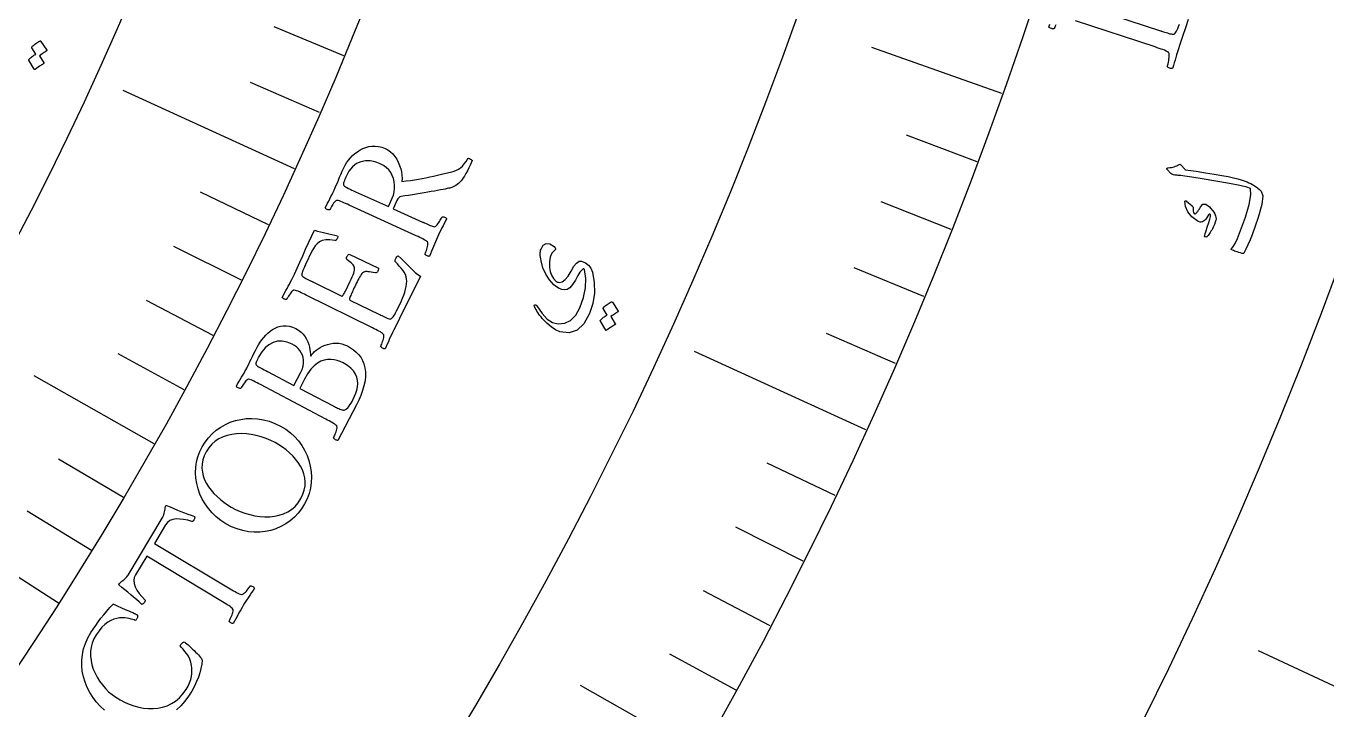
# Model space of a CAD drawing. Header units: millimetres. Extents: x -82 to 82, y -82 to 107.
# Drawn here: x 46.43 to 66.94, y -31.64 to -20.87 of the extents above; entities that cross this region are included whole.
import ezdxf

# ---------------------------------------------------------------- set-up
doc = ezdxf.new("R2010")
doc.units = ezdxf.units.MM
for name, color, linetype in [('ENGRAVE', 7, 'Continuous'), ('ENGRAVE_FINE', 8, 'Continuous'), ('TEXT', 5, 'Continuous')]:
    doc.layers.add(name, color=color, linetype=linetype)

msp = doc.modelspace()

# ---------------------------------------------------------------- linework, layer by layer
at = {"layer": 'ENGRAVE'}
for points in [[(61.8119, -21.932), (59.7593, -21.2037)], [(50.6618, -23.1188), (47.9599, -21.8858)], [(59.6684, -27.2288), (56.9664, -25.9958)], [(48.451, -27.4517), (46.5561, -26.378)], [(67.6672, -31.5537), (65.8578, -30.71)], [(57.0646, -32.332), (55.1696, -31.2583)]]:
    msp.add_lwpolyline(points, dxfattribs=at)
for radius in [80.85, 80.85, 78.6844, 74.6625, 74.6625, 71.4862, 65.5875, 65.5875, 62.1225, 55.6875, 55.6875, 52.2225]:
    msp.add_circle((0, 0), radius, dxfattribs=at)
at = {"layer": 'ENGRAVE_FINE'}
for points in [[(51.4374, -21.3376), (50.3401, -20.8824)], [(51.0575, -22.2313), (49.9682, -21.7571)], [(61.4207, -23.0048), (60.3081, -22.5881)], [(50.2505, -23.9996), (49.1785, -23.4876)], [(61.0106, -24.0713), (59.9055, -23.6352)], [(49.8237, -24.8736), (48.7608, -24.343)], [(60.5818, -25.1309), (59.4845, -24.6757)], [(49.3814, -25.7405), (48.3279, -25.1914)], [(60.1344, -26.1836), (59.0451, -25.7093)], [(48.9238, -26.5999), (47.8801, -26.0325)], [(47.9632, -28.2954), (46.94, -27.6918)], [(59.184, -28.2662), (58.1119, -27.7542)], [(47.4604, -29.1309), (46.4479, -28.5095)], [(58.6812, -29.2956), (57.6183, -28.765)], [(46.9427, -29.9579), (45.9413, -29.3188)], [(58.1603, -30.3166), (57.1069, -29.7675)], [(57.6214, -31.3288), (56.5777, -30.7613)]]:
    msp.add_lwpolyline(points, dxfattribs=at)
at = {"layer": 'TEXT'}
for points in [[(63.0544, -20.5322), (64.3101, -20.9411), (64.3135, -20.9422), (64.3176, -20.9436), (64.3225, -20.9451), (64.3281, -20.947), (64.3427, -20.9517), (64.3594, -20.9572), (64.3781, -20.9633), (64.3989, -20.97), (64.4203, -20.9768), (64.4409, -20.9829), (64.4607, -20.9883), (64.4797, -20.993), (64.4965, -20.9964), (64.5098, -20.9978), (64.5196, -20.9972), (64.5258, -20.9946), (64.5405, -20.9817), (64.5537, -20.9664), (64.5654, -20.9487), (64.5755, -20.9286), (64.5856, -20.9041), (64.5972, -20.8732), (64.6102, -20.8358)], [(62.6619, -20.8482), (62.6527, -20.8693), (62.6453, -20.8868), (62.6397, -20.9009), (62.6359, -20.9115), (62.6274, -20.9131), (62.617, -20.9129), (62.6047, -20.9112), (62.5904, -20.9077), (62.5765, -20.903), (62.5654, -20.8974), (62.5572, -20.8908), (62.5517, -20.8834), (62.568, -20.84)], [(64.7468, -20.765), (64.7031, -20.8944), (64.6574, -21.0315), (64.6097, -21.1764), (64.5935, -21.2268), (64.5786, -21.2747), (64.5652, -21.3201), (64.5532, -21.363), (64.5415, -21.405), (64.529, -21.4475), (64.5156, -21.4906), (64.5013, -21.5343), (64.4924, -21.5371), (64.4819, -21.5375), (64.4696, -21.5354), (64.4557, -21.5308), (64.4422, -21.525), (64.4313, -21.5189), (64.423, -21.5126), (64.4172, -21.5062), (64.4206, -21.4951), (64.4246, -21.4801), (64.4294, -21.4611), (64.4349, -21.4381), (64.4401, -21.4133), (64.4442, -21.3887), (64.4472, -21.3643), (64.449, -21.3403), (64.4492, -21.3188), (64.4474, -21.3023), (64.4434, -21.2909), (64.4375, -21.2844), (64.4199, -21.2726), (64.3992, -21.2613), (64.3755, -21.2504), (64.3487, -21.24), (64.3198, -21.2297), (64.2897, -21.2192), (64.2584, -21.2086), (64.2259, -21.1978), (62.9719, -20.7839)], [(47.6679, -31.6436), (47.5983, -31.5821), (47.5359, -31.5153), (47.4805, -31.4431), (47.4325, -31.3668), (47.392, -31.2875), (47.3591, -31.2054), (47.3336, -31.1203), (47.3164, -31.0334), (47.3082, -30.9458), (47.3088, -30.8574), (47.3184, -30.7683), (47.3374, -30.6796), (47.366, -30.5927), (47.4045, -30.5074), (47.4527, -30.4238), (47.4527, -30.4238), (47.489, -30.3684), (47.5273, -30.3123), (47.5675, -30.2556), (47.6097, -30.1984), (47.6541, -30.1413), (47.7011, -30.0852), (47.7507, -30.0302), (47.8028, -29.976), (47.8061, -29.9774), (47.8162, -29.9816), (47.8329, -29.9886), (47.8564, -29.9984), (47.8843, -30.0101), (47.9144, -30.023), (47.9466, -30.037), (47.981, -30.0522), (48.0157, -30.0675), (48.0488, -30.0821), (48.0803, -30.0959), (48.1103, -30.1088), (48.1365, -30.1202), (48.1565, -30.1292), (48.1704, -30.1358), (48.1782, -30.14), (48.183, -30.1429), (48.1862, -30.1482), (48.188, -30.1559), (48.1884, -30.1658), (48.1873, -30.1767), (48.1849, -30.1872), (48.1811, -30.1972), (48.1759, -30.2068), (48.1705, -30.2144), (48.1646, -30.2208), (48.1582, -30.2262), (48.1513, -30.2303), (48.1345, -30.2242), (48.1132, -30.2174), (48.0873, -30.21), (48.0569, -30.2019), (48.0228, -30.1951), (47.9859, -30.1914), (47.9463, -30.1908), (47.9039, -30.1933), (47.8596, -30.2005), (47.8143, -30.2141), (47.768, -30.2342), (47.7207, -30.2607), (47.6733, -30.2955), (47.6266, -30.3404), (47.5807, -30.3954), (47.5353, -30.4606), (47.5, -30.5236), (47.4735, -30.5884), (47.4561, -30.6549), (47.4476, -30.7232), (47.4472, -30.7922), (47.454, -30.8609), (47.468, -30.9293), (47.4893, -30.9974), (47.5169, -31.064), (47.5499, -31.1282), (47.5883, -31.1897), (47.6321, -31.2488), (47.6802, -31.3042), (47.7315, -31.355), (47.7862, -31.4011), (47.8441, -31.4426), (47.9118, -31.4839), (47.9819, -31.5203), (48.0544, -31.5518), (48.1294, -31.5784), (48.2055, -31.5991), (48.2816, -31.613), (48.3578, -31.6202), (48.434, -31.6207), (48.5091, -31.6136), (48.582, -31.5982), (48.6527, -31.5747), (48.7212, -31.5428), (48.7862, -31.5019), (48.8466, -31.4509), (48.9023, -31.39), (48.9533, -31.3191), (48.9841, -31.2663), (49.0081, -31.215), (49.0254, -31.165), (49.036, -31.1164), (49.0415, -31.0696), (49.0435, -31.025), (49.042, -30.9826), (49.037, -30.9424), (49.0256, -30.8903), (49.0094, -30.842), (48.9884, -30.7973), (48.9626, -30.7563), (48.9349, -30.719), (48.908, -30.6856), (48.882, -30.6561), (48.8569, -30.6304), (48.8686, -30.6104), (48.8833, -30.5934), (48.9011, -30.5796), (48.9218, -30.5689), (48.9318, -30.5759), (48.9454, -30.5865), (48.9624, -30.6007), (48.983, -30.6186), (49.0056, -30.6389), (49.029, -30.6602), (49.0532, -30.6827), (49.0781, -30.7062), (49.1025, -30.73), (49.1251, -30.753), (49.1458, -30.7753), (49.1648, -30.7969), (49.1808, -30.8167), (49.1929, -30.8336), (49.201, -30.8476), (49.2052, -30.8588), (49.1986, -30.9234), (49.1866, -30.9893), (49.1693, -31.0564), (49.1465, -31.1248), (49.1178, -31.1952), (49.0824, -31.2686), (49.0406, -31.345), (48.9921, -31.4242), (48.9346, -31.5055), (48.8718, -31.5782), (48.8037, -31.6424)]]:
    msp.add_lwpolyline(points, dxfattribs=at)
for points in [[(46.5203, -21.2101), (46.5192, -21.207), (46.5193, -21.2034), (46.5206, -21.1993), (46.5232, -21.1948), (46.5372, -21.1806), (46.5516, -21.1673), (46.5663, -21.1548), (46.5815, -21.1431), (46.5972, -21.1322), (46.6136, -21.122), (46.6307, -21.1125), (46.6484, -21.1037), (46.6532, -21.1026), (46.6574, -21.1031), (46.6612, -21.1052), (46.6645, -21.1089), (46.7558, -21.2505), (46.7564, -21.2535), (46.7549, -21.2569), (46.7512, -21.2605), (46.7453, -21.2645), (46.7404, -21.2669), (46.7333, -21.2711), (46.724, -21.2772), (46.7124, -21.2851), (46.6984, -21.2949), (46.6818, -21.3067), (46.6626, -21.3205), (46.6409, -21.3362), (46.7107, -21.4477), (46.7124, -21.4522), (46.7113, -21.4564), (46.7076, -21.4604), (46.7011, -21.4643), (46.6954, -21.4676), (46.6868, -21.4729), (46.6752, -21.4803), (46.6606, -21.4897), (46.643, -21.5013), (46.6221, -21.5154), (46.5981, -21.532), (46.5708, -21.551), (46.567, -21.5525), (46.5639, -21.5525), (46.5615, -21.551), (46.5599, -21.548), (46.4754, -21.4065), (46.4743, -21.4034), (46.4744, -21.3998), (46.4758, -21.3957), (46.4784, -21.3911), (46.4896, -21.3788), (46.5014, -21.3673), (46.5137, -21.3565), (46.5266, -21.3465), (46.5399, -21.3372), (46.5535, -21.3285), (46.5675, -21.3206), (46.5818, -21.3133)], [(51.4377, -23.1026), (51.4581, -23.062), (51.4822, -23.0222), (51.51, -22.9834), (51.5417, -22.9455), (51.5764, -22.9096), (51.6135, -22.8768), (51.653, -22.8471), (51.6949, -22.8204), (51.739, -22.7978), (51.7847, -22.7803), (51.8323, -22.7678), (51.8817, -22.7603), (51.9323, -22.7589), (51.9839, -22.7646), (52.0363, -22.7774), (52.0896, -22.7974), (52.1328, -22.8199), (52.1726, -22.8484), (52.209, -22.8827), (52.2421, -22.923), (52.2714, -22.9674), (52.2966, -23.0142), (52.3177, -23.0634), (52.3346, -23.1149), (52.3471, -23.1672), (52.3546, -23.2182), (52.3573, -23.2681), (52.3552, -23.3168), (52.4235, -23.308), (52.4893, -23.2988), (52.5526, -23.2892), (52.6134, -23.2792), (52.673, -23.2686), (52.7327, -23.2572), (52.7926, -23.245), (52.8525, -23.2321), (52.9142, -23.2183), (52.9791, -23.2035), (53.0473, -23.1878), (53.1187, -23.1711), (53.1643, -23.1582), (53.206, -23.1421), (53.2437, -23.1229), (53.2773, -23.1006), (53.3083, -23.0735), (53.3379, -23.0398), (53.3661, -22.9996), (53.3929, -22.9528), (53.401, -22.9513), (53.4104, -22.9527), (53.4213, -22.957), (53.4336, -22.9642), (53.4453, -22.972), (53.4541, -22.9783), (53.4603, -22.9831), (53.4637, -22.9863), (53.4369, -23.0468), (53.4113, -23.1015), (53.3868, -23.1503), (53.3635, -23.1933), (53.3417, -23.2305), (53.3219, -23.2617), (53.3041, -23.2871), (53.2882, -23.3066), (53.2762, -23.3182), (53.2615, -23.3318), (53.2443, -23.3473), (53.2246, -23.3648), (53.2014, -23.3821), (53.1741, -23.3972), (53.1426, -23.4101), (53.1069, -23.4207), (53.0901, -23.4244), (53.0672, -23.4293), (53.038, -23.4352), (53.0027, -23.4422), (52.9622, -23.45), (52.9176, -23.4583), (52.869, -23.467), (52.8164, -23.4762), (52.7608, -23.4858), (52.7034, -23.4956), (52.6441, -23.5057), (52.583, -23.516), (52.5213, -23.5262), (52.4604, -23.536), (52.4002, -23.5452), (52.3408, -23.554), (52.3219, -23.5603), (52.3048, -23.5728), (52.2895, -23.5914), (52.276, -23.6162), (52.2175, -23.7453), (52.6804, -23.9559), (52.6842, -23.9576), (52.688, -23.9593), (52.6919, -23.9611), (52.6957, -23.9628), (52.6995, -23.9645), (52.7033, -23.9663), (52.7071, -23.968), (52.7109, -23.9697), (52.7346, -23.9804), (52.7572, -23.9904), (52.7787, -23.9997), (52.7993, -24.0084), (52.8186, -24.0159), (52.8365, -24.0218), (52.8531, -24.0262), (52.8682, -24.0289), (52.8765, -24.0272), (52.8861, -24.0216), (52.8972, -24.0119), (52.9097, -23.9983), (52.9227, -23.9822), (52.9352, -23.965), (52.9471, -23.9469), (52.9586, -23.9277), (52.9688, -23.9095), (52.9771, -23.8943), (52.9834, -23.8821), (52.9879, -23.8729), (52.9955, -23.8722), (53.0046, -23.8732), (53.0153, -23.8758), (53.0276, -23.88), (53.0393, -23.8854), (53.0485, -23.8914), (53.0551, -23.8979), (53.0592, -23.9051), (53.0395, -23.9421), (53.0203, -23.9784), (53.0017, -24.014), (52.9835, -24.0488), (52.9657, -24.0836), (52.9481, -24.119), (52.9307, -24.1552), (52.9136, -24.192), (52.8974, -24.2282), (52.8814, -24.2649), (52.8658, -24.3021), (52.8504, -24.3398), (52.8352, -24.378), (52.82, -24.4166), (52.8048, -24.4556), (52.7895, -24.4949), (52.7814, -24.4965), (52.7721, -24.4958), (52.7616, -24.4928), (52.7499, -24.4874), (52.7386, -24.4809), (52.7296, -24.4745), (52.7229, -24.4682), (52.7185, -24.462), (52.7226, -24.4526), (52.7276, -24.4398), (52.7337, -24.4236), (52.7408, -24.404), (52.7478, -24.3827), (52.7538, -24.3616), (52.7588, -24.3405), (52.7628, -24.3196), (52.7651, -24.3008), (52.7651, -24.2862), (52.7628, -24.2757), (52.7582, -24.2695), (52.744, -24.2574), (52.727, -24.2454), (52.7073, -24.2336), (52.6848, -24.2218), (52.6605, -24.2099), (52.6351, -24.1978), (52.6087, -24.1853), (52.5813, -24.1726), (51.5214, -23.6884), (51.4939, -23.6758), (51.467, -23.6638), (51.4409, -23.6522), (51.4155, -23.6412), (51.3914, -23.6316), (51.3692, -23.6241), (51.3488, -23.6188), (51.3304, -23.6156), (51.3217, -23.6157), (51.312, -23.6204), (51.3014, -23.6297), (51.2898, -23.6437), (51.2778, -23.6602), (51.2662, -23.6772), (51.2549, -23.6948), (51.2439, -23.7129), (51.234, -23.7299), (51.226, -23.7442), (51.2198, -23.7557), (51.2154, -23.7645), (51.2078, -23.7651), (51.1987, -23.764), (51.1881, -23.7612), (51.1759, -23.7567), (51.1642, -23.7512), (51.1551, -23.7452), (51.1485, -23.7386), (51.1444, -23.7316), (51.1629, -23.6953), (51.1813, -23.6595), (51.1996, -23.6242), (51.2178, -23.5894), (51.2357, -23.5549), (51.2531, -23.5203), (51.2698, -23.4856), (51.286, -23.4509), (51.3027, -23.4141), (51.3196, -23.3757), (51.3368, -23.3358), (51.3543, -23.2943), (51.3727, -23.2506), (51.3928, -23.2041), (51.4145, -23.1548), (51.4377, -23.1026)], [(52.0116, -23.0371), (51.9311, -23.0079), (51.8532, -22.9928), (51.7778, -22.9918), (51.7049, -23.0047), (51.6367, -23.0348), (51.575, -23.0851), (51.5198, -23.1557), (51.471, -23.2466), (51.4654, -23.2593), (51.4588, -23.2752), (51.4512, -23.2942), (51.4425, -23.3163), (51.4354, -23.3379), (51.4323, -23.3556), (51.4334, -23.3693), (51.4385, -23.3791), (51.4499, -23.3897), (51.4658, -23.4009), (51.4862, -23.4129), (51.511, -23.4256), (51.5382, -23.4386), (51.5656, -23.4516), (51.5932, -23.4644), (51.6211, -23.4772), (52.1411, -23.7106), (52.2007, -23.5792), (52.2194, -23.5304), (52.2319, -23.4802), (52.2383, -23.4286), (52.2386, -23.3757), (52.2327, -23.323), (52.2205, -23.2723), (52.202, -23.2237), (52.1773, -23.177), (52.146, -23.134), (52.108, -23.0963), (52.0632, -23.064), (52.0116, -23.0371)], [(64.4337, -23.1017), (64.4582, -23.0984), (64.4818, -23.0943), (64.5045, -23.0893), (64.5262, -23.0834), (64.5471, -23.0766), (64.5672, -23.0686), (64.5864, -23.0596), (64.6048, -23.0494), (64.6142, -23.0463), (64.6234, -23.0475), (64.6325, -23.0529), (64.6414, -23.0625), (64.6871, -23.1174), (64.6922, -23.123), (64.6966, -23.1272), (64.7005, -23.1302), (64.7037, -23.1319), (64.8714, -23.1565), (65.0226, -23.1796), (65.1572, -23.2013), (65.2754, -23.2216), (65.3769, -23.2406), (65.4616, -23.2585), (65.5293, -23.2753), (65.5803, -23.2909), (65.6749, -23.3245), (65.7043, -23.3369), (65.7333, -23.3507), (65.7619, -23.3661), (65.7901, -23.3829), (65.8178, -23.4013), (65.8451, -23.4215), (65.8719, -23.4435), (65.8982, -23.4672), (65.9231, -23.5419), (65.908, -23.6817), (65.8525, -23.8864), (65.7559, -24.1557), (65.7221, -24.2385), (65.6887, -24.3143), (65.6556, -24.3831), (65.6228, -24.4448), (65.618, -24.4497), (65.6128, -24.4526), (65.6069, -24.4533), (65.6005, -24.4518), (65.5704, -24.4426), (65.5431, -24.434), (65.5186, -24.4261), (65.4969, -24.4187), (65.4777, -24.4119), (65.4608, -24.4055), (65.4462, -24.3996), (65.4339, -24.3941), (65.4271, -24.3906), (65.4241, -24.3866), (65.4248, -24.3821), (65.4293, -24.3771), (65.4596, -24.3371), (65.4911, -24.2828), (65.5238, -24.2141), (65.5576, -24.131), (65.6495, -23.8796), (65.7088, -23.6783), (65.7362, -23.5276), (65.7318, -23.4275), (65.673, -23.4067), (65.562, -23.3806), (65.3987, -23.3491), (65.1833, -23.312), (64.9672, -23.2763), (64.8035, -23.2498), (64.6922, -23.2326), (64.6334, -23.2248), (64.6171, -23.2231), (64.6019, -23.2215), (64.5877, -23.22), (64.5746, -23.2186), (64.5627, -23.2174), (64.552, -23.2164), (64.5426, -23.2156), (64.5346, -23.215), (64.5173, -23.2125), (64.5019, -23.2075), (64.4881, -23.1999), (64.4762, -23.1897), (64.4158, -23.1273), (64.4119, -23.1226), (64.4098, -23.1182), (64.4095, -23.1142), (64.4109, -23.1106), (64.4151, -23.107), (64.4203, -23.1043), (64.4265, -23.1025), (64.4337, -23.1017)], [(64.6964, -23.6284), (64.6982, -23.625), (64.7008, -23.6224), (64.7041, -23.6207), (64.7083, -23.6198), (64.7115, -23.6202), (64.7149, -23.6211), (64.7183, -23.6226), (64.7217, -23.6247), (64.8091, -23.702), (64.8177, -23.7107), (64.8238, -23.7187), (64.8273, -23.7261), (64.8284, -23.7328), (64.8265, -23.7593), (64.828, -23.783), (64.833, -23.8039), (64.8415, -23.822), (64.8475, -23.8272), (64.8563, -23.8264), (64.8678, -23.8195), (64.8821, -23.8066), (64.8898, -23.7973), (64.8973, -23.7875), (64.9047, -23.7773), (64.912, -23.7667), (64.9193, -23.7555), (64.9265, -23.7436), (64.9337, -23.731), (64.9409, -23.7177), (64.9789, -23.6766), (65.0263, -23.6763), (65.0831, -23.7168), (65.1493, -23.7981), (65.1668, -23.8282), (65.1789, -23.8557), (65.1857, -23.8808), (65.1872, -23.9033), (65.1838, -23.9263), (65.1748, -23.9564), (65.1601, -23.9937), (65.1397, -24.0382), (65.1288, -24.0607), (65.1176, -24.0817), (65.1062, -24.1013), (65.0944, -24.1194), (65.0827, -24.1361), (65.0715, -24.1517), (65.0607, -24.1661), (65.0503, -24.1792), (65.0417, -24.1865), (65.0334, -24.1909), (65.0253, -24.1924), (65.0175, -24.191), (65.0104, -24.187), (65.0063, -24.1814), (65.0053, -24.1742), (65.0074, -24.1654), (65.0155, -24.1381), (65.0251, -24.1073), (65.0363, -24.073), (65.0491, -24.0352), (65.0728, -23.9646), (65.0887, -23.9085), (65.0967, -23.8669), (65.0969, -23.8398), (65.0958, -23.8359), (65.0934, -23.8331), (65.0897, -23.8315), (65.0849, -23.831), (65.0815, -23.8317), (65.0778, -23.8339), (65.0739, -23.8376), (65.0696, -23.8428), (65.0358, -23.8934), (65.0206, -23.9141), (65.0046, -23.9308), (64.9879, -23.9433), (64.9706, -23.9519), (64.9519, -23.9576), (64.9343, -23.9586), (64.9179, -23.9548), (64.9027, -23.9464), (64.8069, -23.8715), (64.7406, -23.7936), (64.7038, -23.7126), (64.6964, -23.6284)], [(50.6164, -24.8632), (50.6585, -24.7762), (50.7016, -24.6843), (50.7456, -24.5876), (50.7906, -24.4861), (50.8362, -24.3829), (50.8819, -24.2813), (50.9277, -24.1814), (50.9737, -24.083), (51.0226, -24.098), (51.0701, -24.1112), (51.1161, -24.1225), (51.1607, -24.132), (51.2048, -24.1408), (51.2494, -24.1503), (51.2945, -24.1603), (51.3401, -24.171), (51.3421, -24.1809), (51.3416, -24.1922), (51.3385, -24.205), (51.3328, -24.2192), (51.3249, -24.233), (51.3166, -24.242), (51.3078, -24.2462), (51.2986, -24.2457), (51.2205, -24.2355), (51.1541, -24.2358), (51.0994, -24.2464), (51.0564, -24.2675), (51.0209, -24.2965), (50.989, -24.331), (50.9606, -24.3709), (50.9358, -24.4163), (50.836, -24.6234), (50.8318, -24.6324), (50.8262, -24.6445), (50.8192, -24.6598), (50.811, -24.6782), (50.8024, -24.698), (50.7946, -24.7174), (50.7876, -24.7364), (50.7813, -24.7551), (50.7768, -24.7719), (50.775, -24.7855), (50.776, -24.7959), (50.7797, -24.803), (50.7916, -24.8129), (50.8057, -24.823), (50.8221, -24.8332), (50.8408, -24.8435), (50.8607, -24.854), (50.8811, -24.8644), (50.9019, -24.8748), (50.923, -24.8853), (50.9313, -24.8893), (50.9387, -24.8929), (50.9451, -24.8961), (50.9506, -24.8988), (51.4076, -25.1221), (51.4131, -25.1223), (51.4197, -25.1179), (51.4273, -25.1091), (51.4359, -25.0958), (51.4452, -25.0797), (51.4545, -25.0624), (51.464, -25.0441), (51.4737, -25.0247), (51.5353, -24.8974), (51.555, -24.856), (51.5716, -24.8191), (51.5852, -24.7867), (51.5959, -24.7588), (51.6035, -24.7345), (51.6079, -24.7127), (51.6092, -24.6934), (51.6073, -24.6767), (51.6025, -24.6613), (51.5948, -24.6461), (51.5844, -24.6312), (51.5711, -24.6164), (51.5549, -24.6008), (51.5357, -24.5834), (51.5136, -24.5642), (51.4884, -24.5432), (51.4821, -24.5364), (51.4799, -24.5269), (51.4816, -24.5148), (51.4873, -24.4999), (51.4947, -24.4864), (51.5027, -24.4758), (51.5111, -24.4682), (51.5201, -24.4635), (51.9846, -24.684), (51.986, -24.6924), (51.985, -24.7027), (51.9815, -24.7149), (51.9755, -24.7291), (51.9679, -24.7423), (51.9594, -24.7515), (51.9501, -24.7569), (51.9399, -24.7584), (51.903, -24.7512), (51.8714, -24.7455), (51.845, -24.7413), (51.8239, -24.7386), (51.8068, -24.7372), (51.7924, -24.7367), (51.7806, -24.737), (51.7715, -24.7382), (51.7638, -24.7403), (51.7564, -24.743), (51.7493, -24.7464), (51.7424, -24.7505), (51.7338, -24.7566), (51.724, -24.7671), (51.713, -24.7821), (51.7009, -24.8015), (51.6881, -24.8238), (51.6751, -24.8473), (51.6618, -24.872), (51.6483, -24.898), (51.635, -24.9242), (51.6222, -24.9498), (51.6099, -24.9746), (51.5981, -24.9987), (51.59, -25.0155), (51.5816, -25.0335), (51.5728, -25.0527), (51.5636, -25.073), (51.5547, -25.0933), (51.5468, -25.1124), (51.5398, -25.1302), (51.5339, -25.1467), (51.5299, -25.161), (51.5289, -25.1721), (51.5308, -25.18), (51.5356, -25.1846), (52.0026, -25.4128), (52.0054, -25.4142), (52.0089, -25.4159), (52.0129, -25.4179), (52.0176, -25.4202), (52.0365, -25.4293), (52.058, -25.4395), (52.082, -25.4508), (52.1086, -25.4631), (52.1339, -25.4739), (52.1536, -25.4808), (52.168, -25.4836), (52.177, -25.4824), (52.1914, -25.4729), (52.2048, -25.4611), (52.2172, -25.4471), (52.2285, -25.4308), (52.2404, -25.4107), (52.2543, -25.385), (52.2702, -25.354), (52.2882, -25.3174), (52.3458, -25.1983), (52.3659, -25.1535), (52.3837, -25.108), (52.3991, -25.0617), (52.4121, -25.0147), (52.4218, -24.9691), (52.4275, -24.927), (52.4292, -24.8885), (52.4268, -24.8535), (52.4203, -24.8166), (52.4083, -24.781), (52.3907, -24.7467), (52.3678, -24.7137), (52.3413, -24.6813), (52.3132, -24.6485), (52.2835, -24.6154), (52.2523, -24.5819), (52.2476, -24.5747), (52.2463, -24.5651), (52.2483, -24.5534), (52.2538, -24.5393), (52.2645, -24.5189), (52.2754, -24.5031), (52.2864, -24.492), (52.2975, -24.4856), (52.3404, -24.5278), (52.3845, -24.5716), (52.4297, -24.617), (52.4762, -24.6639), (52.522, -24.7089), (52.5654, -24.7483), (52.6065, -24.7821), (52.6451, -24.8103), (52.5973, -24.9107), (52.5488, -25.0104), (52.4996, -25.1094), (52.4498, -25.2077), (52.3983, -25.3089), (52.3442, -25.4166), (52.2874, -25.5308), (52.2279, -25.6516), (52.2075, -25.6936), (52.1887, -25.7336), (52.1714, -25.7717), (52.1556, -25.8077), (52.1402, -25.843), (52.124, -25.8786), (52.1069, -25.9146), (52.0891, -25.951), (52.081, -25.9524), (52.0717, -25.9514), (52.0613, -25.9481), (52.0497, -25.9424), (52.0386, -25.9356), (52.0299, -25.929), (52.0233, -25.9225), (52.0191, -25.9161), (52.0234, -25.9069), (52.0288, -25.8942), (52.0353, -25.8782), (52.0429, -25.8588), (52.0506, -25.8377), (52.0572, -25.8167), (52.0628, -25.7958), (52.0673, -25.775), (52.0702, -25.7563), (52.0706, -25.7417), (52.0685, -25.7312), (52.0641, -25.7248), (52.0502, -25.7123), (52.0336, -25.6999), (52.0142, -25.6875), (51.9921, -25.6751), (51.9681, -25.6625), (51.943, -25.6497), (51.917, -25.6365), (51.8899, -25.6231), (50.8451, -25.1072), (50.8179, -25.0938), (50.7914, -25.081), (50.7656, -25.0688), (50.7406, -25.057), (50.7167, -25.0467), (50.6947, -25.0386), (50.6745, -25.0328), (50.6562, -25.0291), (50.6475, -25.0289), (50.6377, -25.0334), (50.6268, -25.0424), (50.6148, -25.056), (50.6024, -25.0723), (50.5902, -25.0892), (50.5782, -25.1069), (50.5665, -25.1252), (50.5559, -25.1424), (50.5472, -25.1569), (50.5406, -25.1684), (50.5359, -25.1772), (50.5283, -25.1775), (50.5193, -25.1762), (50.5087, -25.1731), (50.4966, -25.1683), (50.4851, -25.1625), (50.4761, -25.1562), (50.4697, -25.1495), (50.4659, -25.1423), (50.4854, -25.1064), (50.5049, -25.0709), (50.5244, -25.0358), (50.5438, -25.001), (50.5629, -24.9665), (50.5814, -24.932), (50.5992, -24.8976), (50.6164, -24.8632)], [(54.7625, -24.4001), (54.7196, -24.4468), (54.6915, -24.5077), (54.6781, -24.5828), (54.6793, -24.6723), (54.691, -24.734), (54.7126, -24.7909), (54.744, -24.8428), (54.7853, -24.8898), (54.7946, -24.8969), (54.8053, -24.902), (54.8174, -24.9052), (54.8309, -24.9065), (54.8794, -24.8959), (54.9273, -24.8631), (54.9745, -24.8078), (55.021, -24.7301), (55.0659, -24.653), (55.1079, -24.6011), (55.1469, -24.5745), (55.183, -24.5732), (55.2459, -24.5992), (55.2957, -24.6362), (55.3325, -24.684), (55.3562, -24.7428), (55.3854, -24.9092), (55.3875, -25.074), (55.3628, -25.2369), (55.311, -25.3978), (55.2228, -25.5591), (55.1157, -25.6604), (54.99, -25.702), (54.8458, -25.6837), (54.7759, -25.6539), (54.7059, -25.609), (54.6358, -25.549), (54.5654, -25.4742), (54.5469, -25.451), (54.5294, -25.4278), (54.5129, -25.4048), (54.4974, -25.3818), (54.4829, -25.3588), (54.4691, -25.3356), (54.4563, -25.3121), (54.4443, -25.2884), (54.4402, -25.2767), (54.4404, -25.2681), (54.4448, -25.2625), (54.4535, -25.2598), (54.4625, -25.2603), (54.4705, -25.2631), (54.4773, -25.2682), (54.4831, -25.2756), (54.5628, -25.3971), (54.6445, -25.4853), (54.7283, -25.5402), (54.8145, -25.5615), (54.9209, -25.5503), (55.0137, -25.5042), (55.0928, -25.423), (55.158, -25.3069), (55.2166, -25.1466), (55.2484, -24.9929), (55.2535, -24.8459), (55.232, -24.7058), (55.229, -24.6966), (55.2241, -24.6915), (55.2174, -24.6904), (55.2089, -24.6934), (55.1876, -24.7114), (55.1604, -24.7471), (55.1273, -24.8003), (55.0882, -24.8712), (55.0453, -24.9418), (55.0023, -24.991), (54.9592, -25.0188), (54.9161, -25.0252), (54.8724, -25.0174), (54.8302, -25.0014), (54.7893, -24.9774), (54.7498, -24.9453), (54.6789, -24.8674), (54.6216, -24.7782), (54.5778, -24.6777), (54.5474, -24.566), (54.5412, -24.5372), (54.5368, -24.51), (54.5343, -24.4843), (54.5336, -24.4603), (54.5346, -24.4379), (54.5371, -24.4172), (54.5411, -24.3982), (54.5467, -24.381), (54.5815, -24.3192), (54.6275, -24.2923), (54.6847, -24.3003), (54.7532, -24.3432), (54.7694, -24.3598), (54.7764, -24.3748), (54.7741, -24.3883), (54.7625, -24.4001)], [(55.5268, -25.3201), (55.5257, -25.317), (55.5258, -25.3134), (55.5272, -25.3094), (55.5297, -25.3048), (55.5437, -25.2908), (55.558, -25.2775), (55.5728, -25.265), (55.5879, -25.2534), (55.6036, -25.2426), (55.62, -25.2324), (55.637, -25.2229), (55.6548, -25.2142), (55.6595, -25.2131), (55.6638, -25.2136), (55.6676, -25.2157), (55.6709, -25.2194), (55.7622, -25.3607), (55.7629, -25.3638), (55.7613, -25.3671), (55.7576, -25.3708), (55.7517, -25.3747), (55.7469, -25.3771), (55.7398, -25.3813), (55.7305, -25.3873), (55.7189, -25.3952), (55.7049, -25.405), (55.6883, -25.4167), (55.6692, -25.4304), (55.6475, -25.446), (55.7175, -25.5573), (55.7191, -25.5617), (55.7181, -25.566), (55.7143, -25.57), (55.7078, -25.5738), (55.7022, -25.5771), (55.6936, -25.5824), (55.6821, -25.5898), (55.6675, -25.5991), (55.6499, -25.6107), (55.629, -25.6248), (55.605, -25.6413), (55.5778, -25.6602), (55.5741, -25.6617), (55.571, -25.6617), (55.5686, -25.6602), (55.5669, -25.6572), (55.4822, -25.516), (55.4811, -25.5129), (55.4812, -25.5093), (55.4826, -25.5052), (55.4852, -25.5007), (55.4964, -25.4884), (55.5081, -25.4769), (55.5204, -25.4662), (55.5333, -25.4562), (55.5466, -25.4469), (55.5602, -25.4383), (55.5741, -25.4304), (55.5884, -25.4231)], [(50.0724, -25.9292), (50.0945, -25.8895), (50.1191, -25.8503), (50.1464, -25.8117), (50.1762, -25.7737), (50.2083, -25.7375), (50.2423, -25.7046), (50.278, -25.6749), (50.3157, -25.6484), (50.3552, -25.6261), (50.3965, -25.6089), (50.4397, -25.5968), (50.4849, -25.5899), (50.5317, -25.5895), (50.5801, -25.5967), (50.6301, -25.6116), (50.6817, -25.6342), (50.7254, -25.6597), (50.7642, -25.6894), (50.798, -25.7234), (50.827, -25.7618), (50.8512, -25.8024), (50.8711, -25.8431), (50.8866, -25.8839), (50.8977, -25.9249), (50.9052, -25.9639), (50.91, -25.9991), (50.912, -26.0304), (50.9114, -26.0578), (50.9124, -26.0619), (50.9145, -26.0641), (50.9174, -26.0644), (50.9213, -26.0629), (50.936, -26.0412), (50.9546, -26.0192), (50.9774, -25.997), (51.0041, -25.9744), (51.0344, -25.9526), (51.0675, -25.9323), (51.1035, -25.9137), (51.1423, -25.8967), (51.1833, -25.8825), (51.2255, -25.8722), (51.2691, -25.8659), (51.3141, -25.8635), (51.3596, -25.866), (51.4049, -25.8742), (51.4501, -25.8881), (51.4951, -25.9079), (51.5454, -25.936), (51.5916, -25.9678), (51.6337, -26.0031), (51.6715, -26.0421), (51.7046, -26.0858), (51.7325, -26.1354), (51.755, -26.1907), (51.7721, -26.2519), (51.7815, -26.3162), (51.7818, -26.3847), (51.7731, -26.4573), (51.7553, -26.5341), (51.7313, -26.6119), (51.7042, -26.6877), (51.6738, -26.7614), (51.6402, -26.8332), (51.3446, -27.3946), (51.3365, -27.3957), (51.3272, -27.3945), (51.3169, -27.3909), (51.3055, -27.3849), (51.2946, -27.3778), (51.286, -27.3709), (51.2797, -27.3642), (51.2756, -27.3577), (51.2802, -27.3486), (51.2859, -27.3361), (51.2929, -27.3203), (51.301, -27.3011), (51.3092, -27.2803), (51.3164, -27.2595), (51.3226, -27.2387), (51.3277, -27.218), (51.3311, -27.1994), (51.3319, -27.1848), (51.3302, -27.1743), (51.3259, -27.1677), (51.3124, -27.1549), (51.2961, -27.142), (51.2771, -27.129), (51.2553, -27.116), (51.2316, -27.1028), (51.207, -27.0893), (51.1813, -27.0754), (51.1547, -27.0612), (50.1247, -26.5163), (50.0978, -26.5022), (50.0717, -26.4887), (50.0463, -26.4757), (50.0215, -26.4633), (49.998, -26.4523), (49.9762, -26.4436), (49.9562, -26.4372), (49.938, -26.433), (49.9293, -26.4326), (49.9194, -26.4368), (49.9082, -26.4455), (49.8959, -26.4588), (49.883, -26.4747), (49.8703, -26.4913), (49.8578, -26.5086), (49.8456, -26.5266), (49.8345, -26.5435), (49.8255, -26.5577), (49.8185, -26.5691), (49.8136, -26.5777), (49.806, -26.5778), (49.797, -26.5762), (49.7865, -26.5728), (49.7746, -26.5677), (49.7632, -26.5616), (49.7544, -26.5551), (49.7482, -26.5482), (49.7446, -26.5409), (49.7651, -26.5056), (49.7856, -26.4706), (49.806, -26.436), (49.8264, -26.4018), (49.8465, -26.3678), (49.8659, -26.3339), (49.8847, -26.2999), (49.9029, -26.2661), (49.9215, -26.2303), (49.9404, -26.1932), (49.9596, -26.1546), (49.9791, -26.1147), (49.9996, -26.0727), (50.0221, -26.0277), (50.0463, -25.9799), (50.0724, -25.9292)], [(50.6518, -26.5288), (50.7555, -26.3297), (50.7796, -26.2769), (50.7956, -26.2265), (50.8036, -26.1786), (50.8036, -26.1332), (50.7969, -26.0906), (50.785, -26.051), (50.7678, -26.0143), (50.7453, -25.9806), (50.719, -25.9501), (50.6902, -25.9233), (50.659, -25.9001), (50.6254, -25.8805), (50.5459, -25.8479), (50.4691, -25.8326), (50.3949, -25.8346), (50.3235, -25.8539), (50.2568, -25.8887), (50.197, -25.937), (50.1439, -25.9991), (50.0976, -26.0748), (50.0913, -26.0872), (50.0838, -26.1027), (50.0752, -26.1212), (50.0653, -26.1428), (50.057, -26.164), (50.0529, -26.1815), (50.0532, -26.1953), (50.0578, -26.2053), (50.0674, -26.2145), (50.0802, -26.2244), (50.0961, -26.2349), (50.1153, -26.2462), (50.1363, -26.2579), (50.1581, -26.2698), (50.1806, -26.2819), (50.2038, -26.2941), (50.2085, -26.2966), (50.213, -26.299), (50.2172, -26.3011), (50.2211, -26.3032), (50.2248, -26.3051), (50.2285, -26.3071), (50.2322, -26.309), (50.2359, -26.3109)], [(50.7434, -26.5767), (51.2682, -26.8516), (51.278, -26.8566), (51.2903, -26.8628), (51.305, -26.87), (51.322, -26.8782), (51.3402, -26.8866), (51.3581, -26.8943), (51.3759, -26.9013), (51.3934, -26.9076), (51.4095, -26.9127), (51.4229, -26.916), (51.4338, -26.9175), (51.442, -26.9172), (51.4633, -26.9092), (51.4832, -26.8971), (51.5018, -26.8809), (51.5189, -26.8605), (51.5354, -26.8367), (51.5522, -26.8101), (51.5693, -26.7806), (51.5867, -26.7482), (51.6088, -26.7013), (51.6273, -26.6531), (51.642, -26.6036), (51.653, -26.5528), (51.6581, -26.5015), (51.6548, -26.4506), (51.6433, -26.4), (51.6236, -26.3498), (51.5935, -26.3013), (51.551, -26.2561), (51.4961, -26.214), (51.4288, -26.175), (51.382, -26.1539), (51.3338, -26.1376), (51.2841, -26.126), (51.233, -26.1191), (51.181, -26.1195), (51.1285, -26.1295), (51.0756, -26.1492), (51.0222, -26.1785), (50.9693, -26.22), (50.9179, -26.2759), (50.8678, -26.3465), (50.8192, -26.4315)], [(49.2073, -27.4956), (49.2536, -27.4212), (49.3058, -27.3531), (49.3641, -27.2911), (49.4284, -27.2354), (49.4977, -27.1864), (49.571, -27.1447), (49.6484, -27.1104), (49.7298, -27.0835), (49.8143, -27.0643), (49.9006, -27.0532), (49.9888, -27.0502), (50.0789, -27.0553), (50.1698, -27.0694), (50.2605, -27.0933), (50.3508, -27.1269), (50.4407, -27.1703), (50.522, -27.2192), (50.5962, -27.2743), (50.6632, -27.3356), (50.723, -27.4033), (50.7755, -27.4759), (50.8205, -27.5519), (50.8581, -27.6314), (50.8881, -27.7143), (50.9102, -27.7994), (50.9236, -27.8854), (50.9286, -27.9723), (50.925, -28.06), (50.9125, -28.1472), (50.8908, -28.2323), (50.8598, -28.3155), (50.8197, -28.3966), (50.7725, -28.4723), (50.7191, -28.5418), (50.6593, -28.6051), (50.5933, -28.6622), (50.5223, -28.7122), (50.4474, -28.7542), (50.3688, -28.7882), (50.2863, -28.8143), (50.2012, -28.8321), (50.1145, -28.8414), (50.0262, -28.8421), (49.9363, -28.8343), (49.8461, -28.8175), (49.7568, -28.791), (49.6685, -28.7549), (49.581, -28.7093), (49.5011, -28.658), (49.4282, -28.6008), (49.3624, -28.5378), (49.3035, -28.4689), (49.2519, -28.3957), (49.2078, -28.3196), (49.1712, -28.2405), (49.142, -28.1586), (49.1206, -28.0749), (49.1076, -27.9905), (49.103, -27.9056), (49.1066, -27.8199), (49.1187, -27.7352), (49.1395, -27.6529), (49.169, -27.5731), (49.2073, -27.4956)], [(49.2691, -27.574), (49.2374, -27.6393), (49.2157, -27.7041), (49.2041, -27.7682), (49.2026, -27.8318), (49.2096, -27.8944), (49.2238, -27.9553), (49.245, -28.0146), (49.2733, -28.0723), (49.3077, -28.1281), (49.3469, -28.1816), (49.3911, -28.2328), (49.4401, -28.2817), (49.4927, -28.3278), (49.5471, -28.3704), (49.6036, -28.4096), (49.662, -28.4454), (49.7324, -28.4826), (49.8053, -28.515), (49.8807, -28.5427), (49.9587, -28.5655), (50.0377, -28.5828), (50.1162, -28.594), (50.1942, -28.5989), (50.2717, -28.5976), (50.3473, -28.5895), (50.4197, -28.5739), (50.4888, -28.551), (50.5546, -28.5206), (50.6156, -28.4821), (50.6704, -28.4345), (50.7189, -28.3778), (50.7612, -28.3122), (50.7938, -28.2449), (50.816, -28.1784), (50.828, -28.1126), (50.8297, -28.0477), (50.8225, -27.9839), (50.8078, -27.9216), (50.7856, -27.861), (50.7559, -27.802), (50.72, -27.7451), (50.6792, -27.691), (50.6336, -27.6396), (50.583, -27.591), (50.5291, -27.5456), (50.4733, -27.5039), (50.4159, -27.4657), (50.3566, -27.4312), (50.2856, -27.3955), (50.2122, -27.3648), (50.1367, -27.3388), (50.0588, -27.3177), (49.9802, -27.3021), (49.9022, -27.2927), (49.8248, -27.2894), (49.7479, -27.2922), (49.6732, -27.3015), (49.602, -27.3177), (49.5343, -27.3409), (49.47, -27.3709), (49.4106, -27.4088), (49.3574, -27.4552), (49.3102, -27.5103), (49.2691, -27.574)], [(48.5763, -28.6232), (48.5844, -28.6076), (48.5923, -28.589), (48.5999, -28.5675), (48.6072, -28.5431), (48.6136, -28.5188), (48.6185, -28.4975), (48.622, -28.4794), (48.6241, -28.4644), (48.625, -28.4533), (48.6262, -28.4443), (48.6278, -28.4375), (48.6297, -28.4329), (48.6321, -28.4294), (48.6353, -28.4259), (48.6393, -28.4225), (48.6441, -28.4192), (48.7015, -28.4445), (48.7583, -28.4689), (48.8144, -28.4922), (48.8699, -28.5146), (48.9248, -28.536), (48.979, -28.5564), (49.0326, -28.5758), (49.0855, -28.5942), (49.0865, -28.5985), (49.0872, -28.6039), (49.0876, -28.6103), (49.0879, -28.6179), (49.0873, -28.6259), (49.0851, -28.6338), (49.0814, -28.6415), (49.0761, -28.6492), (49.0684, -28.6607), (49.0606, -28.6689), (49.0526, -28.6738), (49.0446, -28.6755), (48.9776, -28.6548), (48.9134, -28.6409), (48.8522, -28.6339), (48.7938, -28.6336), (48.7408, -28.6418), (48.6956, -28.6601), (48.6582, -28.6885), (48.6286, -28.727), (48.4551, -29.0187), (49.6489, -29.7337), (49.6749, -29.7491), (49.7001, -29.7639), (49.7244, -29.778), (49.7479, -29.7914), (49.7703, -29.8032), (49.7913, -29.8128), (49.8108, -29.8201), (49.8288, -29.825), (49.8371, -29.8243), (49.8474, -29.8197), (49.8595, -29.8114), (49.8735, -29.7993), (49.8881, -29.7847), (49.9023, -29.7693), (49.916, -29.753), (49.9292, -29.7358), (49.9411, -29.7194), (49.9508, -29.7056), (49.9584, -29.6945), (49.9638, -29.6859), (49.9714, -29.686), (49.9804, -29.688), (49.9907, -29.6918), (50.0024, -29.6974), (50.0135, -29.7041), (50.022, -29.711), (50.0278, -29.7183), (50.031, -29.7259), (50.0073, -29.7605), (49.9842, -29.7944), (49.9616, -29.8276), (49.9396, -29.8601), (49.918, -29.8927), (49.8965, -29.9259), (49.8752, -29.9599), (49.8541, -29.9946), (49.8339, -30.0287), (49.8139, -30.0633), (49.7941, -30.0986), (49.7746, -30.1343), (49.7552, -30.1706), (49.7358, -30.2072), (49.7162, -30.2442), (49.6966, -30.2816), (49.6885, -30.2823), (49.6793, -30.2805), (49.6692, -30.2763), (49.6581, -30.2697), (49.6477, -30.262), (49.6395, -30.2546), (49.6335, -30.2476), (49.6298, -30.2409), (49.6349, -30.232), (49.6414, -30.2199), (49.6492, -30.2045), (49.6585, -30.1858), (49.6679, -30.1654), (49.6762, -30.1451), (49.6836, -30.1248), (49.6899, -30.1044), (49.6943, -30.086), (49.6959, -30.0715), (49.6948, -30.0608), (49.6909, -30.0541), (49.6781, -30.0405), (49.6626, -30.0267), (49.6444, -30.0126), (49.6234, -29.9984), (49.6005, -29.9839), (49.5767, -29.969), (49.5519, -29.9536), (49.526, -29.9379), (48.3351, -29.218), (48.1558, -29.5126), (48.1357, -29.5568), (48.1281, -29.6032), (48.1331, -29.6517), (48.1507, -29.7024), (48.1782, -29.754), (48.2128, -29.8052), (48.2546, -29.8561), (48.3036, -29.9067), (48.3059, -29.9146), (48.3053, -29.9239), (48.3017, -29.9347), (48.2952, -29.9468), (48.291, -29.955), (48.286, -29.9617), (48.2802, -29.967), (48.2738, -29.9708), (48.2673, -29.9736), (48.2616, -29.9758), (48.2567, -29.9775), (48.2525, -29.9786), (48.2114, -29.9405), (48.169, -29.9025), (48.1253, -29.8645), (48.0804, -29.8265), (48.0344, -29.7885), (47.9872, -29.7502), (47.939, -29.7117), (47.8897, -29.6729), (47.8916, -29.6656), (47.8949, -29.6585), (47.8996, -29.6513), (47.9057, -29.6443), (47.9124, -29.6377), (47.9186, -29.6322), (47.9244, -29.6275), (47.9299, -29.6239), (47.9418, -29.6153), (47.9553, -29.6047), (47.9702, -29.5919), (47.9866, -29.5771), (48.0027, -29.5615), (48.0167, -29.5463), (48.0285, -29.5316), (48.0382, -29.5174)]]:
    msp.add_lwpolyline(points, close=True, dxfattribs=at)

doc.saveas('drawing.dxf')
